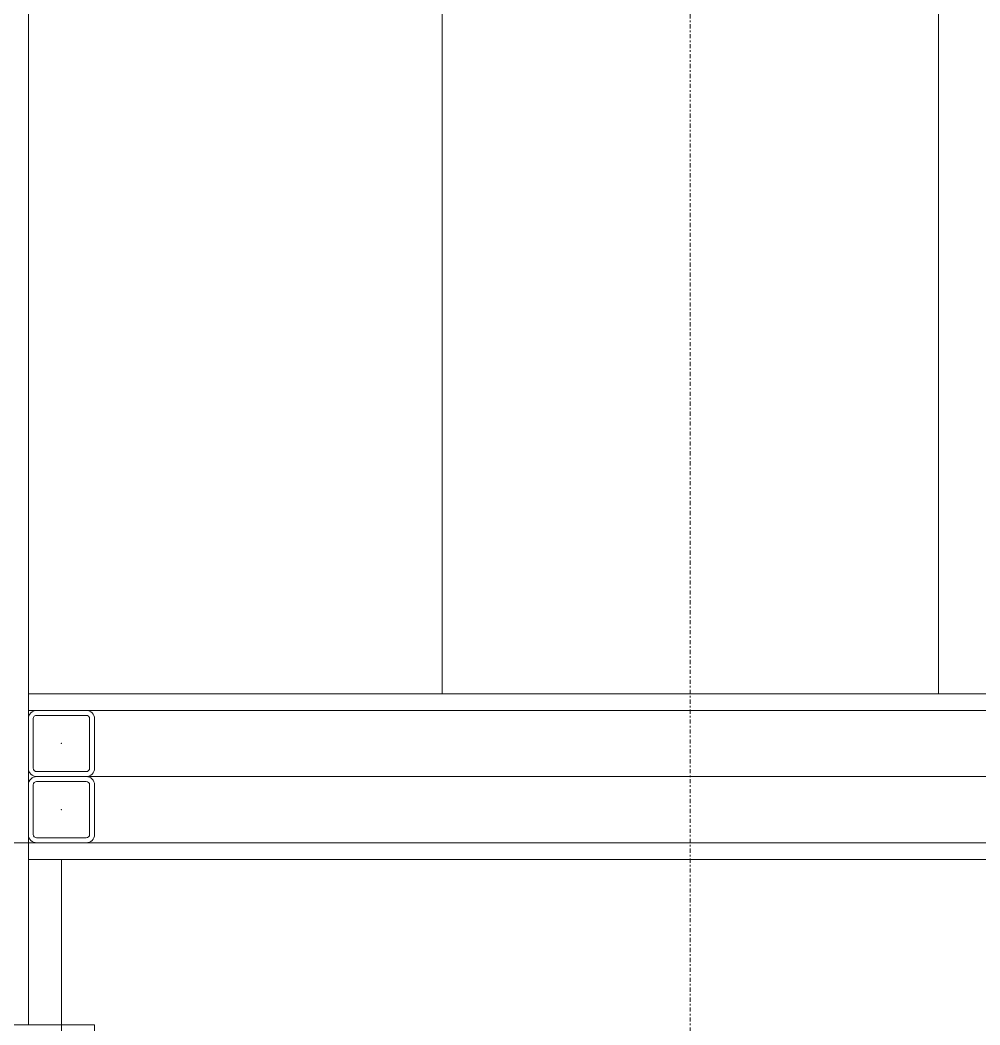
# Model space of a CAD drawing. Extents: x -1133 to 23780, y -1311 to 8245.
# Drawn here: x 7127 to 7185, y 1825 to 1885.7 of the extents above; entities that cross this region are included whole.
import ezdxf

# ---------------------------------------------------------------- set-up
doc = ezdxf.new("R2010")
doc.units = 0
doc.header["$MEASUREMENT"] = 0
for name, pattern in [('DASHDOT2', [0.5, 0.25, -0.125, 0, -0.125]), ('DOT2', [0.125, 0, -0.125]), ('HIDDEN', [0.375, 0.25, -0.125])]:
    doc.linetypes.add(name, pattern=pattern)
doc.layers.get('0').update_dxf_attribs({"color": 9, "lineweight": 9})
for name, color, linetype, lineweight in [('06D', 9, 'Continuous', 9), ('10', 9, 'Continuous', 9), ('11', 9, 'Continuous', 9), ('20', 9, 'DOT2', 9), ('24', 9, 'DASHDOT2', 9), ('33', 9, 'BATTING', 9), ('35', 9, 'Continuous', 9)]:
    doc.layers.add(name, color=color, linetype=linetype, lineweight=lineweight)
doc.linetypes.add('BATTING', pattern='A,0.0001,-0.1,[134,ltypeshp.shx,S=0.1,R=0,X=-0.1,Y=0],-0.2,[134,ltypeshp.shx,S=0.1,R=180,X=0.1,Y=0],-0.1', length=0.4001)

# ---------------------------------------------------------------- blocks, each defined once
blk = doc.blocks.new('Prf-40x40')
for points in [[(1.5, -2), (-1.5, -2, -0.414214), (-2, -1.5), (-2, 1.5, -0.414214), (-1.5, 2), (1.5, 2, -0.414214), (2, 1.5), (2, -1.5, -0.414214)], [(1.5, -1.7), (-1.5, -1.7, -0.414214), (-1.7, -1.5), (-1.7, 1.5, -0.414214), (-1.5, 1.7), (1.5, 1.7, -0.414214), (1.7, 1.5), (1.7, -1.5, -0.414214)]]:
    blk.add_lwpolyline(points, format="xyb", close=True)
blk.add_point((0, 0))

msp = doc.modelspace()

# ---------------------------------------------------------------- linework, layer by layer
at = {"layer": '06D'}
for points in [[(7152.499, 1845), (7152.499, 1945.001)], [(7182.499, 1845), (7182.499, 1945.001)], [(7129.5, 1840), (7898.608, 1840), (7904.5, 1840), (7904.5, 1846.129), (7904.5, 1943)], [(7127.5, 1825), (7131.5, 1825), (7131.5, 1700), (7127.5, 1700)]]:
    msp.add_lwpolyline(points, dxfattribs=at)
at = {"layer": '11'}
for points in [[(7107.5, 2390), (7107.5, 2390), (7107.5, 1825), (7127.5, 1825), (7127.5, 2390)], [(7126.5, 1836), (7908.5, 1836), (7908.5, 1945)], [(7127.5, 1835), (7909.5, 1835), (7909.5, 1945), (7899.5, 1945), (7899.5, 1845), (7127.5, 1845)], [(7900.5, 1944), (7900.5, 1844), (7127.5, 1844)], [(7127.5, 1844), (7127.5, 1845)]]:
    msp.add_lwpolyline(points, dxfattribs=at)
at = {"layer": '20', "linetype": 'HIDDEN', "lineweight": 0}
msp.add_lwpolyline([(7129.5, 979.758, -0.152644), (10705.5, 2076.188, -0.10573)], format="xyb", dxfattribs=at)
at = {"layer": '24'}
msp.add_lwpolyline([(7167.5, 195), (7167.5, 4035)], dxfattribs=at)
at = {"layer": '33', "ltscale": 0.4}
msp.add_lwpolyline([(7129.5, 1840), (7898.608, 1840), (7904.5, 1840), (7904.5, 1846.129), (7904.5, 1943)], dxfattribs=at)
at = {"layer": '35'}
msp.add_lwpolyline([(7497.5, 1835), (7497.5, 1182.711), (7497.581, 1182.573, 0.017498), (7129.5, 947.482), (7129.5, 1835)], format="xyb", close=True, dxfattribs=at)

# ---------------------------------------------------------------- block references
at = {"layer": '10', "xscale": -1}
for p in [(7129.5, 1842), (7129.5, 1838)]:
    msp.add_blockref('Prf-40x40', p, dxfattribs=at)

doc.saveas('drawing.dxf')
